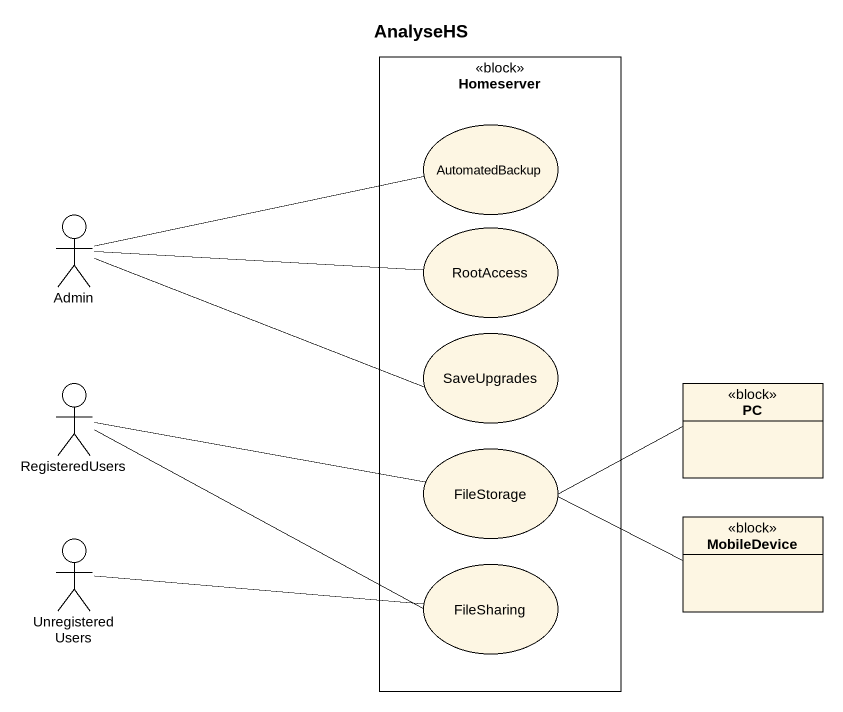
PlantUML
@startuml
title AnalyseHS
allowmixing
hide circle
hide empty members
rectangle Homeserver <<block>> {
  usecase AutomatedBackup
  usecase RootAccess
  usecase SaveUpgrades
  usecase FileStorage
  usecase FileSharing
}
actor Admin
actor RegisteredUsers
class PC <<block>>
class MobileDevice <<block>>
actor UnregisteredUsers
Admin -right- AutomatedBackup
Admin -right- RootAccess
Admin -right- SaveUpgrades
RegisteredUsers -right- FileStorage
RegisteredUsers -right- FileSharing
PC -left- FileStorage
MobileDevice -left- FileStorage
UnregisteredUsers -right- FileSharing
@enduml
